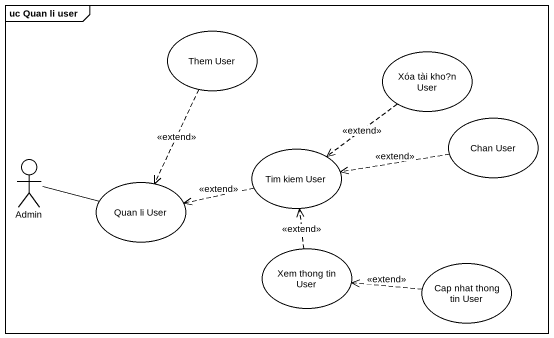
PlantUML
@startuml
mainframe uc Quan li user
usecase "Them User" as Them_User
usecase "Xóa tài kho?n User" as Xóa_tài_kho_n_User
usecase "Tim kiem User" as Tim_kiem_User
usecase "Chan User" as Chan_User
actor Admin
usecase "Quan li User" as Quan_li_User
usecase "Xem thong tin User" as Xem_thong_tin_User
usecase "Cap nhat thong tin User" as Cap_nhat_thong_tin_User
Them_User ..> Quan_li_User : <<extend>>
Xóa_tài_kho_n_User ..> Tim_kiem_User : <<extend>>
Tim_kiem_User .left.> Quan_li_User : <<extend>>
Chan_User .left.> Tim_kiem_User : <<extend>>
Admin -right- Quan_li_User
Xem_thong_tin_User .up.> Tim_kiem_User : <<extend>>
Cap_nhat_thong_tin_User .left.> Xem_thong_tin_User : <<extend>>
@enduml
